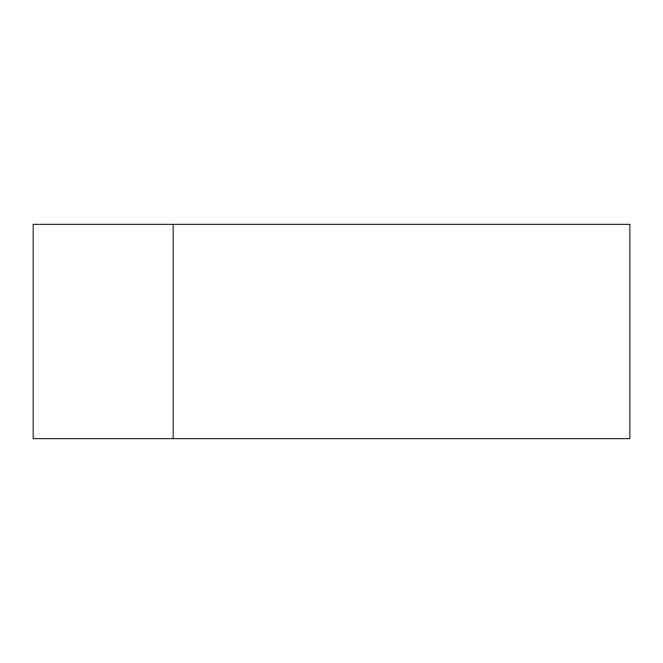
<?xml version="1.0" encoding="UTF-8"?>
<svg xmlns="http://www.w3.org/2000/svg" width="663" height="663" viewBox="0 0 663 663"><rect width="100%" height="100%" fill="white"/><g stroke="black" fill="none" stroke-linecap="round" stroke-linejoin="round"><path stroke-width="0.99" d="M173.167 224.309L173.167 438.691M629.85 224.309L33.15 224.309L33.15 438.691L629.85 438.691L629.85 224.309"/></g></svg>
